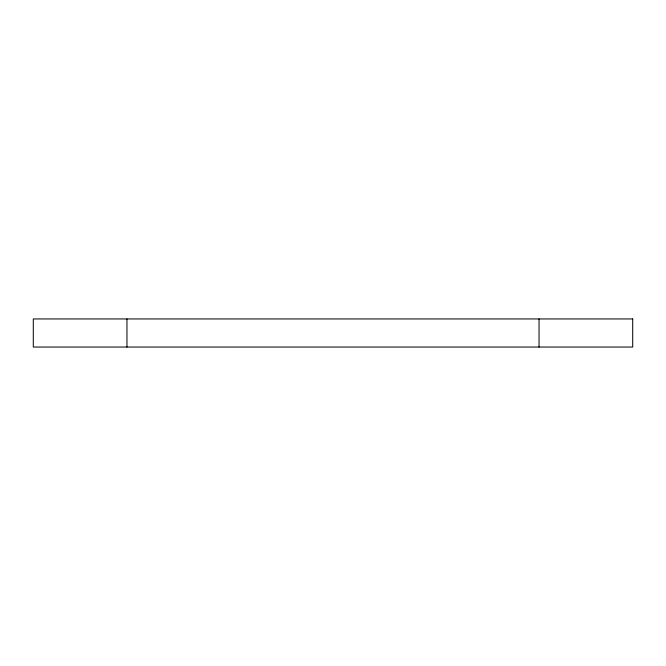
<?xml version="1.0" encoding="UTF-8"?>
<svg xmlns="http://www.w3.org/2000/svg" width="666" height="666" viewBox="0 0 666 666"><rect width="100%" height="100%" fill="white"/><g stroke="black" fill="none" stroke-linecap="round" stroke-linejoin="round"><path stroke-width="1" d="M539.044 318.947L539.044 347.053M126.956 318.947L126.956 347.044M632.7 318.947L33.3 318.947L33.3 347.044L632.7 347.053L632.7 318.947"/></g></svg>
